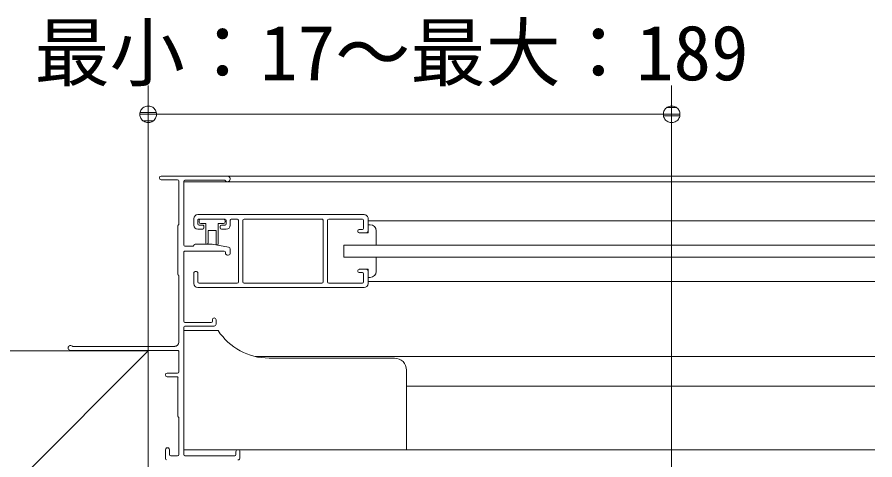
# Model space of a CAD drawing. Units: millimetres on the paper. Extents: x -305 to 305, y -152 to 152.
# Drawn here: x -238.03 to -208.1, y -69.55 to -54.1 of the extents above; entities that cross this region are included whole.
import ezdxf
from ezdxf.enums import TextEntityAlignment as Align

# ---------------------------------------------------------------- set-up
doc = ezdxf.new("R2010")
doc.units = ezdxf.units.MM
doc.layers.add('0-1_RV', color=7, linetype='Continuous', lineweight=9)
doc.layers.add('0-3_0', color=7, linetype='Continuous', lineweight=9)
doc.styles.add('ＭＳ ゴシック', font='')
doc.styles.get('ＭＳ ゴシック').set_extended_font_data('MS Gothic')

# ---------------------------------------------------------------- blocks, each defined once
blk = doc.blocks.new('_DOTSMALL')
at = {"layer": '0-3_0'}
for p, q in [((0.0746, 0.1), (-0.0746, 0.1)), ((0.1223, -0.0248), (-0.1223, -0.0248))]:
    blk.add_line(p, q, dxfattribs=at)
for points in [[(0.125, 0), (0.124, 0.0157), (0.1211, 0.0311), (0.1162, 0.046), (0.1095, 0.0602), (0.1011, 0.0735), (0.0911, 0.0856), (0.0797, 0.0963), (0.067, 0.1055), (0.0532, 0.1131), (0.0386, 0.1189), (0.0234, 0.1228), (0.0078, 0.1248), (-0.0078, 0.1248), (-0.0234, 0.1228), (-0.0386, 0.1189), (-0.0532, 0.1131), (-0.067, 0.1055), (-0.0797, 0.0963), (-0.0911, 0.0856), (-0.1011, 0.0735), (-0.1095, 0.0602), (-0.1162, 0.046), (-0.1211, 0.0311), (-0.124, 0.0157), (-0.125, 0), (0, 0)], [(-0.125, 0), (-0.124, -0.0157), (-0.1211, -0.0311), (-0.1162, -0.046), (-0.1095, -0.0602), (-0.1011, -0.0735), (-0.0911, -0.0856), (-0.0797, -0.0963), (-0.067, -0.1055), (-0.0532, -0.1131), (-0.0386, -0.1189), (-0.0234, -0.1228), (-0.0078, -0.1248), (0.0078, -0.1248), (0.0234, -0.1228), (0.0386, -0.1189), (0.0532, -0.1131), (0.067, -0.1055), (0.0797, -0.0963), (0.0911, -0.0856), (0.1011, -0.0735), (0.1095, -0.0602), (0.1162, -0.046), (0.1211, -0.0311), (0.124, -0.0157), (0.125, 0), (0, 0)]]:
    blk.add_lwpolyline(points, close=True, dxfattribs=at)

msp = doc.modelspace()

# ---------------------------------------------------------------- linework, layer by layer
at = {"layer": '0-1_RV'}
for p, q in [((-233.456, -65.747), (-233.456, -56.494)), ((-215.194, -71.107), (-215.194, -56.494)), ((-233.456, -57.494), (-215.194, -57.494)), ((-233.004, -59.649), (-230.693, -59.649)), ((-232.432, -59.776), (-233.004, -59.776)), ((-232.389, -59.819), (-232.389, -61.346)), ((-208.105, -59.649), (-232.22, -59.649)), ((-232.22, -62.053), (-232.22, -59.833)), ((-208.105, -59.847), (-232.22, -59.847)), ((-232.177, -59.79), (-230.806, -59.79)), ((-225.927, -60.992), (-231.725, -60.992)), ((-231.866, -61.134), (-231.866, -61.36)), ((-231.725, -61.317), (-231.725, -61.19)), ((-231.682, -61.148), (-230.777, -61.148)), ((-231.682, -61.204), (-231.682, -61.247)), ((-230.834, -61.148), (-231.626, -61.148)), ((-231.442, -61.303), (-231.626, -61.303)), ((-231.442, -61.989), (-231.442, -61.303)), ((-230.834, -61.303), (-231.018, -61.303)), ((-231.018, -61.303), (-231.018, -62.017)), ((-230.777, -61.247), (-230.777, -61.204)), ((-230.735, -61.19), (-230.735, -61.317)), ((-230.594, -61.36), (-230.594, -61.19)), ((-230.551, -61.148), (-230.353, -61.148)), ((-230.311, -61.643), (-230.311, -61.176)), ((-230.311, -63.34), (-230.311, -61.19)), ((-230.155, -63.34), (-230.155, -61.19)), ((-230.113, -61.148), (-227.398, -61.148)), ((-227.356, -63.34), (-227.356, -61.19)), ((-227.2, -63.339), (-227.2, -61.19)), ((-227.158, -61.148), (-225.984, -61.148)), ((-225.942, -61.19), (-225.942, -61.473)), ((-225.786, -61.558), (-225.786, -61.134)), ((-225.786, -61.204), (-208.105, -61.204)), ((-232.418, -61.374), (-232.418, -63.085)), ((-231.725, -61.501), (-231.555, -61.501)), ((-231.555, -61.36), (-231.682, -61.36)), ((-231.513, -61.459), (-231.513, -61.402)), ((-231.089, -61.544), (-231.371, -61.544)), ((-231.371, -61.544), (-231.371, -61.989)), ((-231.089, -62.017), (-231.089, -61.544)), ((-230.947, -61.402), (-230.947, -61.459)), ((-230.777, -61.36), (-230.905, -61.36)), ((-230.905, -61.501), (-230.735, -61.501)), ((-226.14, -61.558), (-226.14, -61.586)), ((-225.984, -61.515), (-226.097, -61.515)), ((-226.097, -61.629), (-225.857, -61.629)), ((-225.786, -61.629), (-225.998, -61.629)), ((-225.715, -61.346), (-225.786, -61.346)), ((-225.786, -61.346), (-225.786, -61.629)), ((-225.503, -62.053), (-225.503, -61.558)), ((-231.894, -62.095), (-232.177, -62.095)), ((-231.234, -62.024), (-231.824, -62.024)), ((-230.652, -62.126), (-231.226, -62.025)), ((-230.594, -62.336), (-230.594, -62.196)), ((-226.634, -62.053), (-208.105, -62.053)), ((-226.634, -62.053), (-226.634, -62.477)), ((-232.22, -64.711), (-232.22, -62.307)), ((-232.177, -62.265), (-230.806, -62.265)), ((-230.763, -62.307), (-230.763, -62.336)), ((-230.693, -62.406), (-230.664, -62.406)), ((-226.634, -62.477), (-208.105, -62.477)), ((-225.503, -62.972), (-225.503, -62.477)), ((-232.389, -63.113), (-232.389, -65.446)), ((-231.866, -63.043), (-231.866, -63.396)), ((-231.725, -63.339), (-231.725, -63.043)), ((-230.311, -62.887), (-230.311, -63.354)), ((-226.14, -62.944), (-226.14, -62.972)), ((-225.857, -62.901), (-226.097, -62.901)), ((-226.097, -63.014), (-225.984, -63.014)), ((-225.998, -62.901), (-225.786, -62.901)), ((-225.942, -63.057), (-225.942, -63.339)), ((-225.786, -62.901), (-225.786, -63.184)), ((-225.786, -63.396), (-225.786, -62.972)), ((-230.353, -63.382), (-231.682, -63.382)), ((-227.398, -63.382), (-230.113, -63.382)), ((-225.984, -63.382), (-227.158, -63.382)), ((-225.786, -63.184), (-225.715, -63.184)), ((-225.786, -63.325), (-208.105, -63.325)), ((-231.725, -63.537), (-225.927, -63.537)), ((-232.22, -69.363), (-232.22, -64.923)), ((-231.258, -64.753), (-232.177, -64.753)), ((-232.177, -64.881), (-231.159, -64.881)), ((-231.216, -64.711), (-231.216, -64.662)), ((-231.088, -64.662), (-231.088, -64.81)), ((-231.018, -65.036), (-232.22, -65.036)), ((-247.456, -79.747), (-233.456, -65.747)), ((-236.165, -65.729), (-232.432, -65.729)), ((-232.531, -65.588), (-236.085, -65.588)), ((-233.456, -65.747), (-233.456, -86.747)), ((-232.389, -65.772), (-232.389, -66.479)), ((-208.105, -65.941), (-229.729, -65.941)), ((-224.867, -65.998), (-229.242, -65.998)), ((-224.443, -66.422), (-224.443, -69.193)), ((-232.792, -66.521), (-232.432, -66.521)), ((-232.446, -66.648), (-232.792, -66.648)), ((-232.418, -66.677), (-232.418, -68.034)), ((-208.105, -66.973), (-224.443, -66.973)), ((-232.389, -68.062), (-232.389, -69.363)), ((-232.856, -69.505), (-232.856, -69.193)), ((-232.715, -69.193), (-232.715, -69.363)), ((-232.432, -69.406), (-232.672, -69.406)), ((-208.105, -69.193), (-232.22, -69.193)), ((-230.44, -69.406), (-232.177, -69.406)), ((-230.397, -69.363), (-230.397, -69.264)), ((-230.256, -69.264), (-230.256, -69.476))]:
    msp.add_line(p, q, dxfattribs=at)
msp.add_lwpolyline([(-247.456, -65.747), (-233.456, -65.747), (-233.456, -86.747), (-247.456, -86.747)], dxfattribs=at)
for centre, radius, start, end in [((-233.004, -59.713), 0.0636, 90, 270), ((-232.432, -59.819), 0.0424, 0, 90), ((-232.177, -59.833), 0.0424, 90, 180), ((-230.806, -59.833), 0.0424, 36.8651, 90), ((-230.693, -59.748), 0.099, 216.8651, 90), ((-231.725, -61.134), 0.141, 90, 180), ((-225.927, -61.134), 0.141, 359.9991, 90), ((-232.389, -61.374), 0.0283, 90, 180), ((-231.682, -61.19), 0.0424, 90, 180.0029), ((-231.682, -61.317), 0.0424, 180.0029, 270), ((-231.626, -61.204), 0.0566, 90, 180), ((-231.626, -61.247), 0.0566, 180, 269.965), ((-230.834, -61.204), 0.0566, 359.965, 90), ((-230.834, -61.247), 0.0566, 270, 359.965), ((-230.777, -61.19), 0.0424, 0, 90), ((-230.777, -61.317), 0.0424, 270, 0), ((-230.551, -61.19), 0.0424, 90, 180.0029), ((-230.353, -61.19), 0.0424, 359.9971, 90), ((-230.113, -61.19), 0.0424, 90, 180), ((-227.398, -61.19), 0.0424, 359.9971, 90), ((-227.158, -61.19), 0.0424, 90, 180), ((-225.984, -61.19), 0.0424, 0, 90), ((-231.725, -61.36), 0.141, 180, 270), ((-231.555, -61.402), 0.0424, 359.9971, 90), ((-231.555, -61.459), 0.0424, 270, 0), ((-230.905, -61.402), 0.0424, 90, 180), ((-230.905, -61.459), 0.0424, 180, 270), ((-230.735, -61.36), 0.141, 270, 359.9991), ((-226.097, -61.558), 0.0424, 90, 180), ((-226.097, -61.586), 0.0424, 180, 270), ((-225.984, -61.473), 0.0424, 270, 0), ((-225.857, -61.558), 0.0707, 270, 359.9982), ((-225.715, -61.558), 0.212, 0, 90), ((-232.177, -62.053), 0.0424, 180, 270), ((-231.894, -62.067), 0.0283, 270, 0), ((-231.824, -62.067), 0.0424, 90, 180), ((-231.407, -61.989), 0.0354, 180.056, 0), ((-231.234, -62.067), 0.0424, 80.0006, 90), ((-231.053, -62.017), 0.0354, 180.056, 0), ((-230.664, -62.196), 0.0707, 359.9982, 80.0004), ((-232.177, -62.307), 0.0424, 90, 180.0029), ((-230.806, -62.307), 0.0424, 0, 90), ((-230.693, -62.336), 0.0707, 180, 270), ((-230.664, -62.336), 0.0707, 270, 359.9982), ((-232.389, -63.085), 0.0283, 180, 270), ((-231.796, -63.043), 0.0707, 0, 180), ((-226.097, -62.944), 0.0424, 90, 180), ((-226.097, -62.972), 0.0424, 180, 270), ((-225.984, -63.057), 0.0424, 0, 90), ((-225.857, -62.972), 0.0707, 359.9982, 90), ((-225.715, -62.972), 0.212, 270, 0), ((-231.725, -63.396), 0.141, 180, 270), ((-231.682, -63.339), 0.0424, 180.0029, 270), ((-230.353, -63.34), 0.0424, 270, 359.9971), ((-230.113, -63.34), 0.0424, 180, 270), ((-227.398, -63.34), 0.0424, 270, 359.9971), ((-227.158, -63.339), 0.0424, 180, 270), ((-225.984, -63.339), 0.0424, 270, 0), ((-225.927, -63.396), 0.141, 270, 0), ((-231.152, -64.662), 0.0636, 0, 180), ((-232.177, -64.711), 0.0424, 180.0029, 270), ((-232.177, -64.923), 0.0424, 90, 180), ((-231.258, -64.711), 0.0424, 270, 0), ((-231.159, -64.81), 0.0707, 270, 0), ((-229.242, -63.877), 2.121, 213.1385, 270), ((-232.531, -65.446), 0.141, 270, 0), ((-236.165, -65.644), 0.0848, 51.056, 270), ((-236.085, -65.545), 0.0424, 231.056, 270), ((-232.432, -65.772), 0.0424, 359.9971, 90), ((-224.867, -66.422), 0.424, 0, 90), ((-232.792, -66.585), 0.0636, 90, 270), ((-232.446, -66.677), 0.0283, 0, 90), ((-232.432, -66.479), 0.0424, 270, 0), ((-232.389, -68.034), 0.0283, 180, 270), ((-232.785, -69.193), 0.0707, 0.0004, 180.0004), ((-232.672, -69.363), 0.0424, 180, 270), ((-232.432, -69.363), 0.0424, 270, 359.9971), ((-232.177, -69.363), 0.0424, 180.0029, 270), ((-230.44, -69.363), 0.0424, 270, 0), ((-230.327, -69.264), 0.0707, 0, 180), ((-232.814, -69.505), 0.0424, 180.0029, 270), ((-230.327, -69.476), 0.0707, 270, 359.9982)]:
    msp.add_arc(centre, radius, start, end, dxfattribs=at)

# ---------------------------------------------------------------- block references
at = {"layer": '0-1_RV', "xscale": 2.32, "yscale": 2.32, "rotation": 180}
msp.add_blockref('_DOTSMALL', (-233.456, -57.494), dxfattribs=at)
at = {"layer": '0-1_RV', "xscale": 2.32, "yscale": 2.32}
msp.add_blockref('_DOTSMALL', (-215.194, -57.494), dxfattribs=at)

# ---------------------------------------------------------------- texts
at = {"layer": '0-1_RV', "style": 'ＭＳ ゴシック'}
msp.add_text('最小：17～最大：189', height=1.924, dxfattribs=at).set_placement((-237.427, -56.884), align=Align.BOTTOM_LEFT)

doc.saveas('drawing.dxf')
